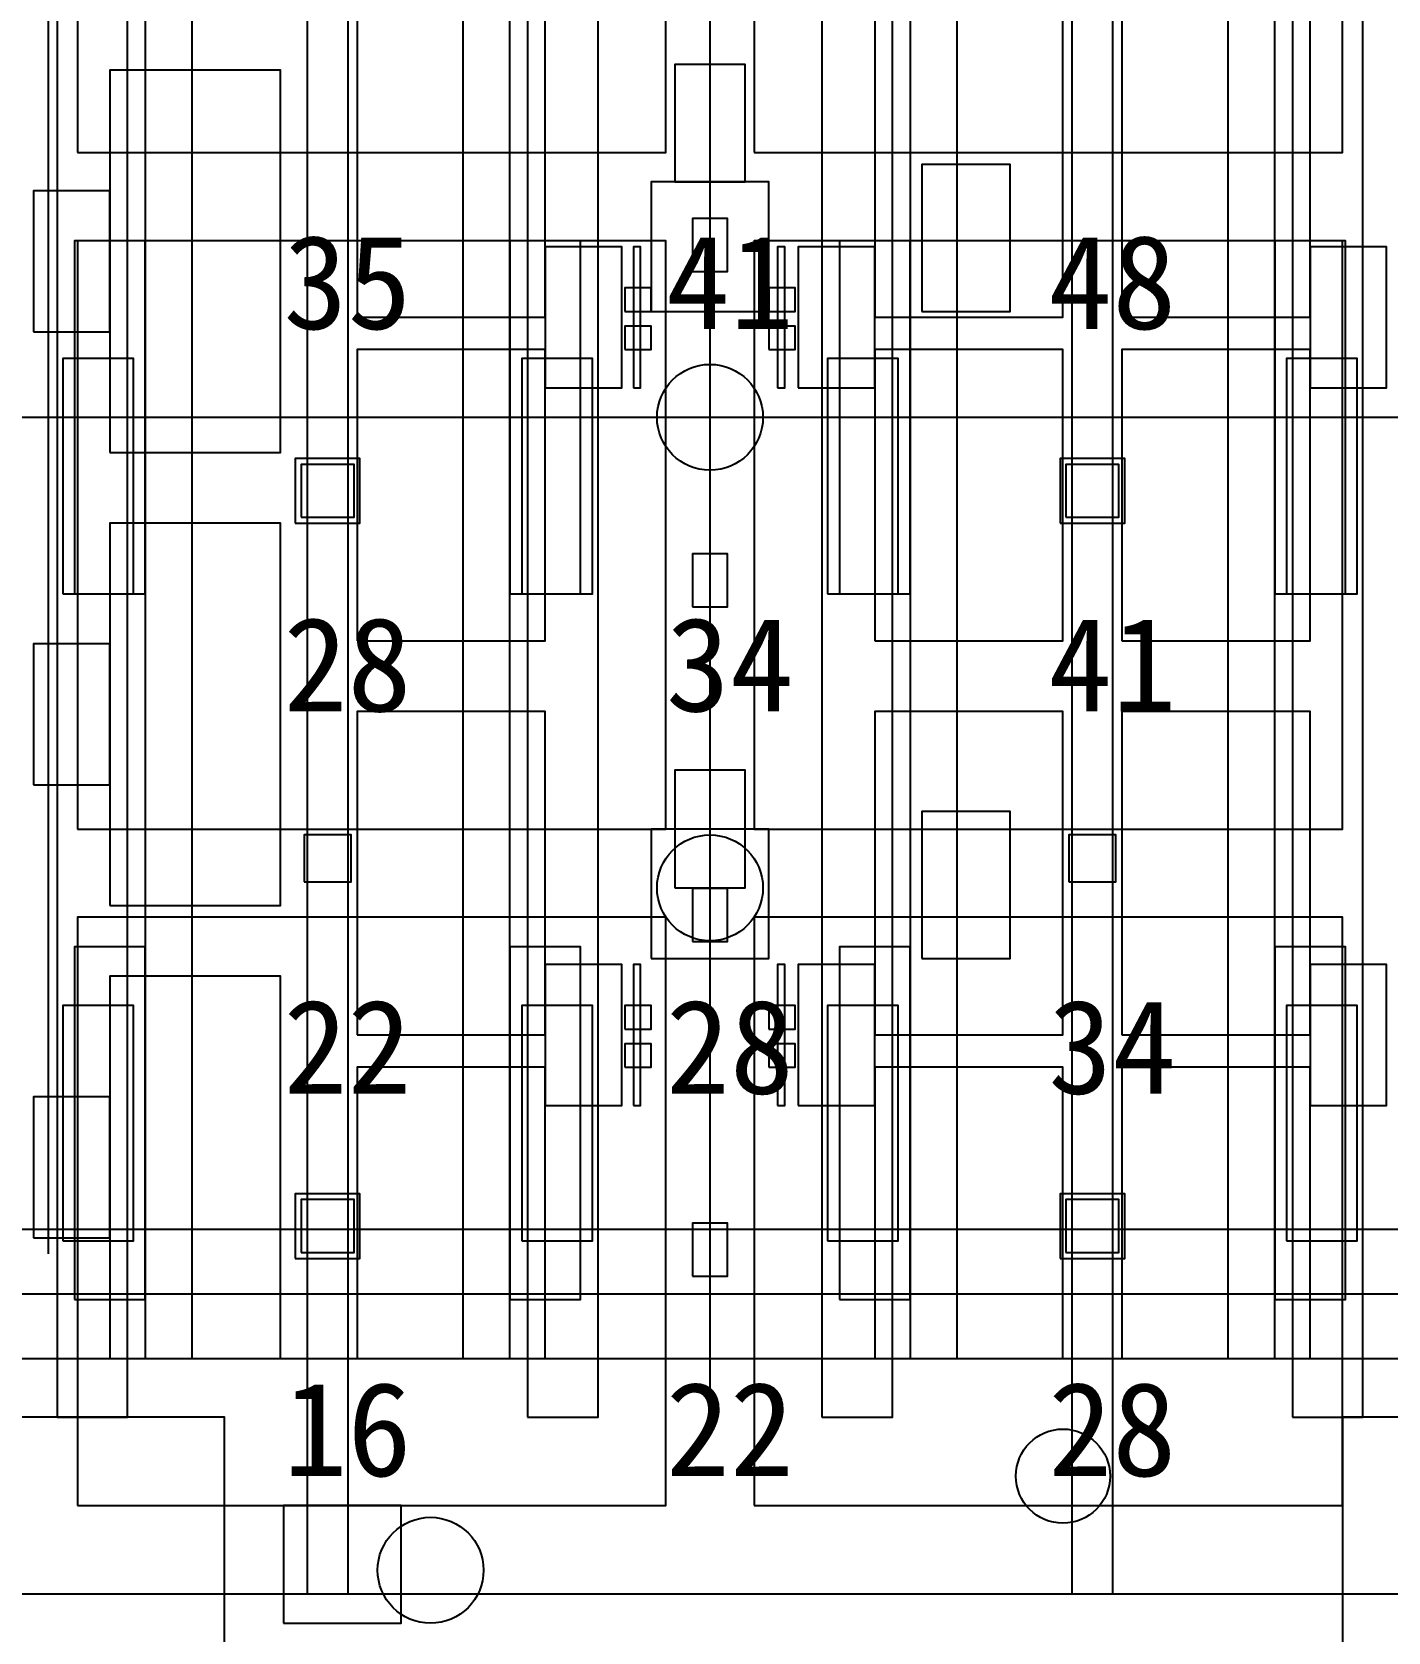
# Model space of a CAD drawing. Header units: metres. Extents: x -1640 to 1560, y -268 to 2338.
# Drawn here: x 101.72 to 124.78, y 1305.35 to 1332.55 of the extents above; entities that cross this region are included whole.
import ezdxf

# ---------------------------------------------------------------- set-up
doc = ezdxf.new("R2010")
doc.units = ezdxf.units.M
for name, color, linetype in [('1F_CHL', 4, 'Continuous'), ('1F_EHS_EXIT_DOOR_CONCEPT', 3, 'Continuous'), ('1F_EHS_GAS_DETECTOR', 6, 'Continuous'), ('1F_EHS_SAFETY_SHOWER_EYEWASH_CONCEPT', 3, 'Continuous'), ('1F_PUMP', 2, 'Continuous'), ('1F_SCR', 3, 'Continuous'), ('1F_STRUCT_COLUMN', 8, 'Continuous'), ('1F_ZONE', 3, 'Continuous'), ('2F_CSF_LATERAL_RACK_CONCEPT', 9, 'Continuous'), ('2F_EHS_EXIT_DOOR_CONCEPT', 3, 'Continuous'), ('2F_EHS_GAS_DETECTOR', 6, 'Continuous'), ('2F_RFG', 5, 'Continuous'), ('2F_STRUCT_COLUMN', 8, 'Continuous'), ('2F_VMB', 6, 'Continuous'), ('2F_ZONE', 3, 'Continuous'), ('3F_CLEANROOM_OVERHEAD_PIPE_DUCT_CONCEPT', 9, 'Continuous'), ('3F_CVD', 3, 'Continuous'), ('3F_EHS_EGRESS_DIST_M', 2, 'Continuous'), ('3F_EHS_EXIT_DOOR_CONCEPT', 3, 'Continuous'), ('3F_FOUP', 5, 'Continuous'), ('3F_OHT', 9, 'Continuous'), ('3F_OHTV', 1, 'Continuous'), ('3F_PHOTO', 1, 'Continuous'), ('3F_STRUCT_COLUMN', 8, 'Continuous'), ('3F_TBAR', 6, 'Continuous'), ('3F_ZONE', 3, 'Continuous'), ('4F_FFU', 1, 'Continuous'), ('4F_STRUCT_PLENUM_TRUSS_CONCEPT', 9, 'Continuous'), ('4F_ZONE', 3, 'Continuous'), ('5F_CHL', 4, 'Continuous'), ('5F_EHS_EXIT_DOOR_CONCEPT', 3, 'Continuous'), ('5F_EHS_GAS_DETECTOR', 6, 'Continuous'), ('5F_EHS_SAFETY_SHOWER_EYEWASH_CONCEPT', 3, 'Continuous'), ('5F_PUMP', 2, 'Continuous'), ('5F_SCR', 3, 'Continuous'), ('5F_STRUCT_COLUMN', 8, 'Continuous'), ('5F_ZONE', 3, 'Continuous'), ('6F_CSF_LATERAL_RACK_CONCEPT', 9, 'Continuous'), ('6F_EHS_EXIT_DOOR_CONCEPT', 3, 'Continuous'), ('6F_EHS_GAS_DETECTOR', 6, 'Continuous'), ('6F_RFG', 5, 'Continuous'), ('6F_STRUCT_COLUMN', 8, 'Continuous'), ('6F_VMB', 6, 'Continuous'), ('6F_ZONE', 3, 'Continuous'), ('7F_CLEANROOM_OVERHEAD_PIPE_DUCT_CONCEPT', 9, 'Continuous'), ('7F_CVD', 3, 'Continuous'), ('7F_EHS_EGRESS_DIST_M', 2, 'Continuous'), ('7F_EHS_EXIT_DOOR_CONCEPT', 3, 'Continuous'), ('7F_FOUP', 5, 'Continuous'), ('7F_OHT', 9, 'Continuous'), ('7F_OHTV', 1, 'Continuous'), ('7F_PHOTO', 1, 'Continuous'), ('7F_STRUCT_COLUMN', 8, 'Continuous'), ('7F_TBAR', 6, 'Continuous'), ('7F_ZONE', 3, 'Continuous'), ('8F_FFU', 1, 'Continuous'), ('8F_STRUCT_PLENUM_TRUSS_CONCEPT', 9, 'Continuous'), ('8F_ZONE', 3, 'Continuous'), ('RF_RSC', 4, 'Continuous'), ('RF_STACK', 2, 'Continuous'), ('UTIL_GAS.SPEC_CONCEPT', 3, 'Continuous'), ('UTIL_PCW.R_CONCEPT', 1, 'Continuous'), ('UTIL_WW.AA_CONCEPT', 3, 'Continuous'), ('UTIL_WW.F_CONCEPT', 2, 'Continuous'), ('UTIL_WW.ORG_CONCEPT', 4, 'Continuous')]:
    doc.layers.add(name, color=color, linetype=linetype)

msp = doc.modelspace()

# ---------------------------------------------------------------- linework, layer by layer
at = {"layer": '1F_CHL'}
for points in [[(116.85, 1327.8), (118.35, 1327.8), (118.35, 1330.3), (116.85, 1330.3)], [(116.85, 1316.8), (118.35, 1316.8), (118.35, 1319.3), (116.85, 1319.3)]]:
    msp.add_lwpolyline(points, close=True, dxfattribs=at)
at = {"layer": '1F_EHS_EXIT_DOOR_CONCEPT'}
msp.add_circle((108.5, 1306.4), 0.9, dxfattribs=at)
at = {"layer": '1F_EHS_GAS_DETECTOR'}
msp.add_circle((113.25, 1318), 0.9, dxfattribs=at)
at = {"layer": '1F_EHS_SAFETY_SHOWER_EYEWASH_CONCEPT'}
msp.add_circle((119.25, 1308), 0.8, dxfattribs=at)
at = {"layer": '1F_PUMP'}
for points in [[(102.25, 1323), (103.45, 1323), (103.45, 1327), (102.25, 1327)], [(110.05, 1323), (111.25, 1323), (111.25, 1327), (110.05, 1327)], [(115.25, 1323), (116.45, 1323), (116.45, 1327), (115.25, 1327)], [(123.05, 1323), (124.25, 1323), (124.25, 1327), (123.05, 1327)], [(102.25, 1312), (103.45, 1312), (103.45, 1316), (102.25, 1316)], [(110.05, 1312), (111.25, 1312), (111.25, 1316), (110.05, 1316)], [(115.25, 1312), (116.45, 1312), (116.45, 1316), (115.25, 1316)], [(123.05, 1312), (124.25, 1312), (124.25, 1316), (123.05, 1316)]]:
    msp.add_lwpolyline(points, close=True, dxfattribs=at)
at = {"layer": '1F_SCR'}
for points in [[(112.25, 1327.8), (114.25, 1327.8), (114.25, 1330), (112.25, 1330)], [(112.25, 1316.8), (114.25, 1316.8), (114.25, 1319), (112.25, 1319)]]:
    msp.add_lwpolyline(points, close=True, dxfattribs=at)
at = {"layer": '1F_STRUCT_COLUMN'}
for points in [[(106.2, 1324.2), (107.3, 1324.2), (107.3, 1325.3), (106.2, 1325.3)], [(119.2, 1324.2), (120.3, 1324.2), (120.3, 1325.3), (119.2, 1325.3)], [(106.2, 1311.7), (107.3, 1311.7), (107.3, 1312.8), (106.2, 1312.8)], [(119.2, 1311.7), (120.3, 1311.7), (120.3, 1312.8), (119.2, 1312.8)]]:
    msp.add_lwpolyline(points, close=True, dxfattribs=at)
at = {"layer": '1F_ZONE'}
msp.add_lwpolyline([(20.5, 1306), (297, 1306), (297, 1464), (20.5, 1464)], close=True, dxfattribs=at)
at = {"layer": '2F_CSF_LATERAL_RACK_CONCEPT'}
for points in [[(103.65, 1310), (104.45, 1310), (104.45, 1460), (103.65, 1460)], [(109.05, 1310), (109.85, 1310), (109.85, 1460), (109.05, 1460)], [(116.65, 1310), (117.45, 1310), (117.45, 1460), (116.65, 1460)], [(122.05, 1310), (122.85, 1310), (122.85, 1460), (122.05, 1460)]]:
    msp.add_lwpolyline(points, close=True, dxfattribs=at)
at = {"layer": '2F_EHS_EXIT_DOOR_CONCEPT'}
msp.add_circle((108.5, 1306.4), 0.9, dxfattribs=at)
at = {"layer": '2F_EHS_GAS_DETECTOR'}
msp.add_circle((113.25, 1326), 0.9, dxfattribs=at)
at = {"layer": '2F_RFG'}
for points in [[(102.45, 1323), (103.65, 1323), (103.65, 1329), (102.45, 1329)], [(109.85, 1323), (111.05, 1323), (111.05, 1329), (109.85, 1329)], [(115.45, 1323), (116.65, 1323), (116.65, 1329), (115.45, 1329)], [(122.85, 1323), (124.05, 1323), (124.05, 1329), (122.85, 1329)], [(102.45, 1311), (103.65, 1311), (103.65, 1317), (102.45, 1317)], [(109.85, 1311), (111.05, 1311), (111.05, 1317), (109.85, 1317)], [(115.45, 1311), (116.65, 1311), (116.65, 1317), (115.45, 1317)], [(122.85, 1311), (124.05, 1311), (124.05, 1317), (122.85, 1317)]]:
    msp.add_lwpolyline(points, close=True, dxfattribs=at)
at = {"layer": '2F_STRUCT_COLUMN'}
for points in [[(106.3, 1324.3), (107.2, 1324.3), (107.2, 1325.2), (106.3, 1325.2)], [(119.3, 1324.3), (120.2, 1324.3), (120.2, 1325.2), (119.3, 1325.2)], [(106.3, 1311.8), (107.2, 1311.8), (107.2, 1312.7), (106.3, 1312.7)], [(119.3, 1311.8), (120.2, 1311.8), (120.2, 1312.7), (119.3, 1312.7)]]:
    msp.add_lwpolyline(points, close=True, dxfattribs=at)
at = {"layer": '2F_VMB'}
for points in [[(112.65, 1330), (113.85, 1330), (113.85, 1332), (112.65, 1332)], [(112.65, 1318), (113.85, 1318), (113.85, 1320), (112.65, 1320)]]:
    msp.add_lwpolyline(points, close=True, dxfattribs=at)
at = {"layer": '2F_ZONE'}
msp.add_lwpolyline([(20.5, 1306), (297, 1306), (297, 1464), (20.5, 1464)], close=True, dxfattribs=at)
at = {"layer": '3F_CLEANROOM_OVERHEAD_PIPE_DUCT_CONCEPT'}
for points in [[(102.15, 1309), (103.35, 1309), (103.35, 1461), (102.15, 1461)], [(110.15, 1309), (111.35, 1309), (111.35, 1461), (110.15, 1461)], [(115.15, 1309), (116.35, 1309), (116.35, 1461), (115.15, 1461)], [(123.15, 1309), (124.35, 1309), (124.35, 1461), (123.15, 1461)]]:
    msp.add_lwpolyline(points, close=True, dxfattribs=at)
at = {"layer": '3F_CVD'}
for points in [[(103.05, 1325.4), (105.95, 1325.4), (105.95, 1331.9), (103.05, 1331.9)], [(101.75, 1327.45), (103.05, 1327.45), (103.05, 1329.85), (101.75, 1329.85)], [(103.05, 1317.7), (105.95, 1317.7), (105.95, 1324.2), (103.05, 1324.2)], [(101.75, 1319.75), (103.05, 1319.75), (103.05, 1322.15), (101.75, 1322.15)], [(103.05, 1310), (105.95, 1310), (105.95, 1316.5), (103.05, 1316.5)], [(101.75, 1312.05), (103.05, 1312.05), (103.05, 1314.45), (101.75, 1314.45)]]:
    msp.add_lwpolyline(points, close=True, dxfattribs=at)
at = {"layer": '3F_EHS_EXIT_DOOR_CONCEPT'}
msp.add_circle((108.5, 1306.4), 0.9, dxfattribs=at)
at = {"layer": '3F_FOUP'}
for points in [[(111.8, 1327.8), (112.25, 1327.8), (112.25, 1328.2), (111.8, 1328.2)], [(114.25, 1327.8), (114.7, 1327.8), (114.7, 1328.2), (114.25, 1328.2)], [(111.8, 1327.15), (112.25, 1327.15), (112.25, 1327.55), (111.8, 1327.55)], [(114.25, 1327.15), (114.7, 1327.15), (114.7, 1327.55), (114.25, 1327.55)], [(111.8, 1315.6), (112.25, 1315.6), (112.25, 1316), (111.8, 1316)], [(114.25, 1315.6), (114.7, 1315.6), (114.7, 1316), (114.25, 1316)], [(111.8, 1314.95), (112.25, 1314.95), (112.25, 1315.35), (111.8, 1315.35)], [(114.25, 1314.95), (114.7, 1314.95), (114.7, 1315.35), (114.25, 1315.35)]]:
    msp.add_lwpolyline(points, close=True, dxfattribs=at)
at = {"layer": '3F_OHT'}
msp.add_line((113.25, 1309), (113.25, 1381), dxfattribs=at)
at = {"layer": '3F_OHTV'}
for points in [[(112.95, 1328.48), (113.55, 1328.48), (113.55, 1329.38), (112.95, 1329.38)], [(112.95, 1322.78), (113.55, 1322.78), (113.55, 1323.68), (112.95, 1323.68)], [(112.95, 1317.09), (113.55, 1317.09), (113.55, 1317.99), (112.95, 1317.99)], [(112.95, 1311.4), (113.55, 1311.4), (113.55, 1312.3), (112.95, 1312.3)]]:
    msp.add_lwpolyline(points, close=True, dxfattribs=at)
at = {"layer": '3F_PHOTO'}
for points in [[(107.25, 1327.7), (110.45, 1327.7), (110.45, 1333.2), (107.25, 1333.2)], [(116.05, 1327.7), (119.25, 1327.7), (119.25, 1333.2), (116.05, 1333.2)], [(120.25, 1327.7), (123.45, 1327.7), (123.45, 1333.2), (120.25, 1333.2)], [(110.45, 1326.5), (111.75, 1326.5), (111.75, 1328.9), (110.45, 1328.9)], [(114.75, 1326.5), (116.05, 1326.5), (116.05, 1328.9), (114.75, 1328.9)], [(123.45, 1326.5), (124.75, 1326.5), (124.75, 1328.9), (123.45, 1328.9)], [(107.25, 1322.2), (110.45, 1322.2), (110.45, 1327.15), (107.25, 1327.15)], [(116.05, 1322.2), (119.25, 1322.2), (119.25, 1327.15), (116.05, 1327.15)], [(120.25, 1322.2), (123.45, 1322.2), (123.45, 1327.15), (120.25, 1327.15)], [(107.25, 1315.5), (110.45, 1315.5), (110.45, 1321), (107.25, 1321)], [(116.05, 1315.5), (119.25, 1315.5), (119.25, 1321), (116.05, 1321)], [(120.25, 1315.5), (123.45, 1315.5), (123.45, 1321), (120.25, 1321)], [(110.45, 1314.3), (111.75, 1314.3), (111.75, 1316.7), (110.45, 1316.7)], [(114.75, 1314.3), (116.05, 1314.3), (116.05, 1316.7), (114.75, 1316.7)], [(123.45, 1314.3), (124.75, 1314.3), (124.75, 1316.7), (123.45, 1316.7)], [(107.25, 1310), (110.45, 1310), (110.45, 1314.95), (107.25, 1314.95)], [(116.05, 1310), (119.25, 1310), (119.25, 1314.95), (116.05, 1314.95)], [(120.25, 1310), (123.45, 1310), (123.45, 1314.95), (120.25, 1314.95)]]:
    msp.add_lwpolyline(points, close=True, dxfattribs=at)
at = {"layer": '3F_STRUCT_COLUMN'}
for points in [[(106.35, 1318.1), (107.15, 1318.1), (107.15, 1318.9), (106.35, 1318.9)], [(119.35, 1318.1), (120.15, 1318.1), (120.15, 1318.9), (119.35, 1318.9)]]:
    msp.add_lwpolyline(points, close=True, dxfattribs=at)
at = {"layer": '3F_TBAR'}
for points in [[(111.95, 1326.5), (112.07, 1326.5), (112.07, 1328.9), (111.95, 1328.9)], [(114.4, 1326.5), (114.52, 1326.5), (114.52, 1328.9), (114.4, 1328.9)], [(111.95, 1314.3), (112.07, 1314.3), (112.07, 1316.7), (111.95, 1316.7)], [(114.4, 1314.3), (114.52, 1314.3), (114.52, 1316.7), (114.4, 1316.7)]]:
    msp.add_lwpolyline(points, close=True, dxfattribs=at)
at = {"layer": '3F_ZONE'}
msp.add_lwpolyline([(20.5, 1306), (297, 1306), (297, 1464), (20.5, 1464)], close=True, dxfattribs=at)
at = {"layer": '4F_FFU'}
for points in [[(102.5, 1330.5), (112.5, 1330.5), (112.5, 1340.5), (102.5, 1340.5)], [(114, 1330.5), (124, 1330.5), (124, 1340.5), (114, 1340.5)], [(102.5, 1319), (112.5, 1319), (112.5, 1329), (102.5, 1329)], [(114, 1319), (124, 1319), (124, 1329), (114, 1329)], [(102.5, 1307.5), (112.5, 1307.5), (112.5, 1317.5), (102.5, 1317.5)], [(114, 1307.5), (124, 1307.5), (124, 1317.5), (114, 1317.5)]]:
    msp.add_lwpolyline(points, close=True, dxfattribs=at)
at = {"layer": '4F_STRUCT_PLENUM_TRUSS_CONCEPT'}
for points in [[(106.4, 1306), (107.1, 1306), (107.1, 1464), (106.4, 1464)], [(119.4, 1306), (120.1, 1306), (120.1, 1464), (119.4, 1464)]]:
    msp.add_lwpolyline(points, close=True, dxfattribs=at)
at = {"layer": '4F_ZONE'}
msp.add_lwpolyline([(20.5, 1306), (297, 1306), (297, 1464), (20.5, 1464)], close=True, dxfattribs=at)
at = {"layer": '5F_CHL'}
for points in [[(116.85, 1327.8), (118.35, 1327.8), (118.35, 1330.3), (116.85, 1330.3)], [(116.85, 1316.8), (118.35, 1316.8), (118.35, 1319.3), (116.85, 1319.3)]]:
    msp.add_lwpolyline(points, close=True, dxfattribs=at)
at = {"layer": '5F_EHS_EXIT_DOOR_CONCEPT'}
msp.add_circle((108.5, 1306.4), 0.9, dxfattribs=at)
at = {"layer": '5F_EHS_GAS_DETECTOR'}
msp.add_circle((113.25, 1318), 0.9, dxfattribs=at)
at = {"layer": '5F_EHS_SAFETY_SHOWER_EYEWASH_CONCEPT'}
msp.add_circle((119.25, 1308), 0.8, dxfattribs=at)
at = {"layer": '5F_PUMP'}
for points in [[(102.25, 1323), (103.45, 1323), (103.45, 1327), (102.25, 1327)], [(110.05, 1323), (111.25, 1323), (111.25, 1327), (110.05, 1327)], [(115.25, 1323), (116.45, 1323), (116.45, 1327), (115.25, 1327)], [(123.05, 1323), (124.25, 1323), (124.25, 1327), (123.05, 1327)], [(102.25, 1312), (103.45, 1312), (103.45, 1316), (102.25, 1316)], [(110.05, 1312), (111.25, 1312), (111.25, 1316), (110.05, 1316)], [(115.25, 1312), (116.45, 1312), (116.45, 1316), (115.25, 1316)], [(123.05, 1312), (124.25, 1312), (124.25, 1316), (123.05, 1316)]]:
    msp.add_lwpolyline(points, close=True, dxfattribs=at)
at = {"layer": '5F_SCR'}
for points in [[(112.25, 1327.8), (114.25, 1327.8), (114.25, 1330), (112.25, 1330)], [(112.25, 1316.8), (114.25, 1316.8), (114.25, 1319), (112.25, 1319)]]:
    msp.add_lwpolyline(points, close=True, dxfattribs=at)
at = {"layer": '5F_STRUCT_COLUMN'}
for points in [[(106.2, 1324.2), (107.3, 1324.2), (107.3, 1325.3), (106.2, 1325.3)], [(119.2, 1324.2), (120.3, 1324.2), (120.3, 1325.3), (119.2, 1325.3)], [(106.2, 1311.7), (107.3, 1311.7), (107.3, 1312.8), (106.2, 1312.8)], [(119.2, 1311.7), (120.3, 1311.7), (120.3, 1312.8), (119.2, 1312.8)]]:
    msp.add_lwpolyline(points, close=True, dxfattribs=at)
at = {"layer": '5F_ZONE'}
msp.add_lwpolyline([(20.5, 1306), (297, 1306), (297, 1464), (20.5, 1464)], close=True, dxfattribs=at)
at = {"layer": '6F_CSF_LATERAL_RACK_CONCEPT'}
for points in [[(103.65, 1310), (104.45, 1310), (104.45, 1460), (103.65, 1460)], [(109.05, 1310), (109.85, 1310), (109.85, 1460), (109.05, 1460)], [(116.65, 1310), (117.45, 1310), (117.45, 1460), (116.65, 1460)], [(122.05, 1310), (122.85, 1310), (122.85, 1460), (122.05, 1460)]]:
    msp.add_lwpolyline(points, close=True, dxfattribs=at)
at = {"layer": '6F_EHS_EXIT_DOOR_CONCEPT'}
msp.add_circle((108.5, 1306.4), 0.9, dxfattribs=at)
at = {"layer": '6F_EHS_GAS_DETECTOR'}
msp.add_circle((113.25, 1326), 0.9, dxfattribs=at)
at = {"layer": '6F_RFG'}
for points in [[(102.45, 1323), (103.65, 1323), (103.65, 1329), (102.45, 1329)], [(109.85, 1323), (111.05, 1323), (111.05, 1329), (109.85, 1329)], [(115.45, 1323), (116.65, 1323), (116.65, 1329), (115.45, 1329)], [(122.85, 1323), (124.05, 1323), (124.05, 1329), (122.85, 1329)], [(102.45, 1311), (103.65, 1311), (103.65, 1317), (102.45, 1317)], [(109.85, 1311), (111.05, 1311), (111.05, 1317), (109.85, 1317)], [(115.45, 1311), (116.65, 1311), (116.65, 1317), (115.45, 1317)], [(122.85, 1311), (124.05, 1311), (124.05, 1317), (122.85, 1317)]]:
    msp.add_lwpolyline(points, close=True, dxfattribs=at)
at = {"layer": '6F_STRUCT_COLUMN'}
for points in [[(106.3, 1324.3), (107.2, 1324.3), (107.2, 1325.2), (106.3, 1325.2)], [(119.3, 1324.3), (120.2, 1324.3), (120.2, 1325.2), (119.3, 1325.2)], [(106.3, 1311.8), (107.2, 1311.8), (107.2, 1312.7), (106.3, 1312.7)], [(119.3, 1311.8), (120.2, 1311.8), (120.2, 1312.7), (119.3, 1312.7)]]:
    msp.add_lwpolyline(points, close=True, dxfattribs=at)
at = {"layer": '6F_VMB'}
for points in [[(112.65, 1330), (113.85, 1330), (113.85, 1332), (112.65, 1332)], [(112.65, 1318), (113.85, 1318), (113.85, 1320), (112.65, 1320)]]:
    msp.add_lwpolyline(points, close=True, dxfattribs=at)
at = {"layer": '6F_ZONE'}
msp.add_lwpolyline([(20.5, 1306), (297, 1306), (297, 1464), (20.5, 1464)], close=True, dxfattribs=at)
at = {"layer": '7F_CLEANROOM_OVERHEAD_PIPE_DUCT_CONCEPT'}
for points in [[(102.15, 1309), (103.35, 1309), (103.35, 1461), (102.15, 1461)], [(110.15, 1309), (111.35, 1309), (111.35, 1461), (110.15, 1461)], [(115.15, 1309), (116.35, 1309), (116.35, 1461), (115.15, 1461)], [(123.15, 1309), (124.35, 1309), (124.35, 1461), (123.15, 1461)]]:
    msp.add_lwpolyline(points, close=True, dxfattribs=at)
at = {"layer": '7F_CVD'}
for points in [[(103.05, 1325.4), (105.95, 1325.4), (105.95, 1331.9), (103.05, 1331.9)], [(101.75, 1327.45), (103.05, 1327.45), (103.05, 1329.85), (101.75, 1329.85)], [(103.05, 1317.7), (105.95, 1317.7), (105.95, 1324.2), (103.05, 1324.2)], [(101.75, 1319.75), (103.05, 1319.75), (103.05, 1322.15), (101.75, 1322.15)], [(103.05, 1310), (105.95, 1310), (105.95, 1316.5), (103.05, 1316.5)], [(101.75, 1312.05), (103.05, 1312.05), (103.05, 1314.45), (101.75, 1314.45)]]:
    msp.add_lwpolyline(points, close=True, dxfattribs=at)
at = {"layer": '7F_EHS_EXIT_DOOR_CONCEPT'}
msp.add_circle((108.5, 1306.4), 0.9, dxfattribs=at)
at = {"layer": '7F_FOUP'}
for points in [[(111.8, 1327.8), (112.25, 1327.8), (112.25, 1328.2), (111.8, 1328.2)], [(114.25, 1327.8), (114.7, 1327.8), (114.7, 1328.2), (114.25, 1328.2)], [(111.8, 1327.15), (112.25, 1327.15), (112.25, 1327.55), (111.8, 1327.55)], [(114.25, 1327.15), (114.7, 1327.15), (114.7, 1327.55), (114.25, 1327.55)], [(111.8, 1315.6), (112.25, 1315.6), (112.25, 1316), (111.8, 1316)], [(114.25, 1315.6), (114.7, 1315.6), (114.7, 1316), (114.25, 1316)], [(111.8, 1314.95), (112.25, 1314.95), (112.25, 1315.35), (111.8, 1315.35)], [(114.25, 1314.95), (114.7, 1314.95), (114.7, 1315.35), (114.25, 1315.35)]]:
    msp.add_lwpolyline(points, close=True, dxfattribs=at)
at = {"layer": '7F_OHT'}
msp.add_line((113.25, 1309), (113.25, 1381), dxfattribs=at)
at = {"layer": '7F_OHTV'}
for points in [[(112.95, 1328.48), (113.55, 1328.48), (113.55, 1329.38), (112.95, 1329.38)], [(112.95, 1322.78), (113.55, 1322.78), (113.55, 1323.68), (112.95, 1323.68)], [(112.95, 1317.09), (113.55, 1317.09), (113.55, 1317.99), (112.95, 1317.99)], [(112.95, 1311.4), (113.55, 1311.4), (113.55, 1312.3), (112.95, 1312.3)]]:
    msp.add_lwpolyline(points, close=True, dxfattribs=at)
at = {"layer": '7F_PHOTO'}
for points in [[(107.25, 1327.7), (110.45, 1327.7), (110.45, 1333.2), (107.25, 1333.2)], [(116.05, 1327.7), (119.25, 1327.7), (119.25, 1333.2), (116.05, 1333.2)], [(120.25, 1327.7), (123.45, 1327.7), (123.45, 1333.2), (120.25, 1333.2)], [(110.45, 1326.5), (111.75, 1326.5), (111.75, 1328.9), (110.45, 1328.9)], [(114.75, 1326.5), (116.05, 1326.5), (116.05, 1328.9), (114.75, 1328.9)], [(123.45, 1326.5), (124.75, 1326.5), (124.75, 1328.9), (123.45, 1328.9)], [(107.25, 1322.2), (110.45, 1322.2), (110.45, 1327.15), (107.25, 1327.15)], [(116.05, 1322.2), (119.25, 1322.2), (119.25, 1327.15), (116.05, 1327.15)], [(120.25, 1322.2), (123.45, 1322.2), (123.45, 1327.15), (120.25, 1327.15)], [(107.25, 1315.5), (110.45, 1315.5), (110.45, 1321), (107.25, 1321)], [(116.05, 1315.5), (119.25, 1315.5), (119.25, 1321), (116.05, 1321)], [(120.25, 1315.5), (123.45, 1315.5), (123.45, 1321), (120.25, 1321)], [(110.45, 1314.3), (111.75, 1314.3), (111.75, 1316.7), (110.45, 1316.7)], [(114.75, 1314.3), (116.05, 1314.3), (116.05, 1316.7), (114.75, 1316.7)], [(123.45, 1314.3), (124.75, 1314.3), (124.75, 1316.7), (123.45, 1316.7)], [(107.25, 1310), (110.45, 1310), (110.45, 1314.95), (107.25, 1314.95)], [(116.05, 1310), (119.25, 1310), (119.25, 1314.95), (116.05, 1314.95)], [(120.25, 1310), (123.45, 1310), (123.45, 1314.95), (120.25, 1314.95)]]:
    msp.add_lwpolyline(points, close=True, dxfattribs=at)
at = {"layer": '7F_STRUCT_COLUMN'}
for points in [[(106.35, 1318.1), (107.15, 1318.1), (107.15, 1318.9), (106.35, 1318.9)], [(119.35, 1318.1), (120.15, 1318.1), (120.15, 1318.9), (119.35, 1318.9)]]:
    msp.add_lwpolyline(points, close=True, dxfattribs=at)
at = {"layer": '7F_TBAR'}
for points in [[(111.95, 1326.5), (112.07, 1326.5), (112.07, 1328.9), (111.95, 1328.9)], [(114.4, 1326.5), (114.52, 1326.5), (114.52, 1328.9), (114.4, 1328.9)], [(111.95, 1314.3), (112.07, 1314.3), (112.07, 1316.7), (111.95, 1316.7)], [(114.4, 1314.3), (114.52, 1314.3), (114.52, 1316.7), (114.4, 1316.7)]]:
    msp.add_lwpolyline(points, close=True, dxfattribs=at)
at = {"layer": '7F_ZONE'}
msp.add_lwpolyline([(20.5, 1306), (297, 1306), (297, 1464), (20.5, 1464)], close=True, dxfattribs=at)
at = {"layer": '8F_FFU'}
for points in [[(102.5, 1330.5), (112.5, 1330.5), (112.5, 1340.5), (102.5, 1340.5)], [(114, 1330.5), (124, 1330.5), (124, 1340.5), (114, 1340.5)], [(102.5, 1319), (112.5, 1319), (112.5, 1329), (102.5, 1329)], [(114, 1319), (124, 1319), (124, 1329), (114, 1329)], [(102.5, 1307.5), (112.5, 1307.5), (112.5, 1317.5), (102.5, 1317.5)], [(114, 1307.5), (124, 1307.5), (124, 1317.5), (114, 1317.5)]]:
    msp.add_lwpolyline(points, close=True, dxfattribs=at)
at = {"layer": '8F_STRUCT_PLENUM_TRUSS_CONCEPT'}
for points in [[(106.4, 1306), (107.1, 1306), (107.1, 1464), (106.4, 1464)], [(119.4, 1306), (120.1, 1306), (120.1, 1464), (119.4, 1464)]]:
    msp.add_lwpolyline(points, close=True, dxfattribs=at)
at = {"layer": '8F_ZONE'}
msp.add_lwpolyline([(20.5, 1306), (297, 1306), (297, 1464), (20.5, 1464)], close=True, dxfattribs=at)
at = {"layer": 'RF_RSC'}
for points in [[(98, 1304), (105, 1304), (105, 1309), (98, 1309)], [(124, 1304), (131, 1304), (131, 1309), (124, 1309)]]:
    msp.add_lwpolyline(points, close=True, dxfattribs=at)
at = {"layer": 'RF_STACK'}
msp.add_lwpolyline([(106, 1305.5), (108, 1305.5), (108, 1307.5), (106, 1307.5)], close=True, dxfattribs=at)
at = {"layer": 'UTIL_GAS.SPEC_CONCEPT'}
msp.add_line((-274.3, 1326), (293.3, 1326), dxfattribs=at)
msp.add_line((-274.3, 1326), (293.3, 1326), dxfattribs=at)
at = {"layer": 'UTIL_PCW.R_CONCEPT'}
msp.add_line((102.005, 1311.78), (102.005, 1458.23), dxfattribs=at)
msp.add_line((102.005, 1311.78), (102.005, 1458.23), dxfattribs=at)
at = {"layer": 'UTIL_WW.AA_CONCEPT'}
msp.add_line((-276.3, 1311.1), (293.3, 1311.1), dxfattribs=at)
at = {"layer": 'UTIL_WW.F_CONCEPT'}
msp.add_line((-276.3, 1310), (293.3, 1310), dxfattribs=at)
at = {"layer": 'UTIL_WW.ORG_CONCEPT'}
msp.add_line((-276.3, 1312.2), (293.3, 1312.2), dxfattribs=at)

# ---------------------------------------------------------------- texts
at = {"layer": '3F_EHS_EGRESS_DIST_M'}
for s, p in [('35', (106, 1327.5)), ('41', (112.5, 1327.5)), ('48', (119, 1327.5)), ('28', (106, 1321)), ('34', (112.5, 1321)), ('41', (119, 1321)), ('22', (106, 1314.5)), ('28', (112.5, 1314.5)), ('34', (119, 1314.5)), ('16', (106, 1308)), ('22', (112.5, 1308)), ('28', (119, 1308))]:
    msp.add_text(s, height=1.6, dxfattribs=at).set_placement(p)
at = {"layer": '7F_EHS_EGRESS_DIST_M'}
for s, p in [('35', (106, 1327.5)), ('41', (112.5, 1327.5)), ('48', (119, 1327.5)), ('28', (106, 1321)), ('34', (112.5, 1321)), ('41', (119, 1321)), ('22', (106, 1314.5)), ('28', (112.5, 1314.5)), ('34', (119, 1314.5)), ('16', (106, 1308)), ('22', (112.5, 1308)), ('28', (119, 1308))]:
    msp.add_text(s, height=1.6, dxfattribs=at).set_placement(p)

doc.saveas('drawing.dxf')
